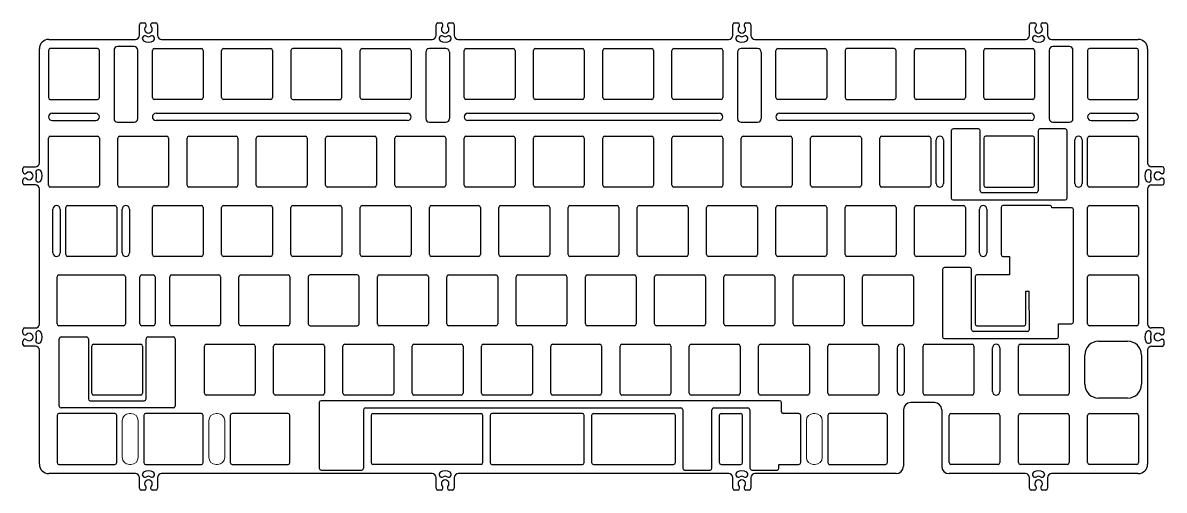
# Model space of a CAD drawing. Header units: millimetres. Extents: x 11762 to 12430, y -85 to 233.
# Drawn here: x 12116.5 to 12430.4, y -80.2 to 48.2 of the extents above; entities that cross this region are included whole.
import ezdxf

# ---------------------------------------------------------------- set-up
doc = ezdxf.new("R2010")
doc.units = ezdxf.units.MM
doc.layers.add('标注', color=3, linetype='Continuous', lineweight=9)

msp = doc.modelspace()

# ---------------------------------------------------------------- linework, layer by layer
at = {"color": 7, "linetype": 'Continuous'}
for p, q in [((12148.6, 44.71), (12148.6, 47.66)), ((12149.1, 48.16), (12150, 48.16)), ((12150.5, 47.51), (12150.5, 47.66)), ((12151.7, 47.66), (12151.7, 47.51)), ((12152.2, 48.16), (12153.1, 48.16)), ((12153.6, 47.66), (12153.6, 44.71)), ((12230.18, 44.71), (12230.18, 47.66)), ((12230.68, 48.16), (12231.58, 48.16)), ((12232.08, 47.51), (12232.08, 47.66)), ((12233.28, 47.66), (12233.28, 47.51)), ((12233.78, 48.16), (12234.68, 48.16)), ((12235.18, 47.66), (12235.18, 44.71)), ((12311.76, 44.71), (12311.76, 47.66)), ((12312.26, 48.16), (12313.16, 48.16)), ((12313.66, 47.51), (12313.66, 47.66)), ((12314.86, 47.66), (12314.86, 47.51)), ((12315.36, 48.16), (12316.26, 48.16)), ((12316.76, 47.66), (12316.76, 44.71)), ((12393.35, 44.71), (12393.35, 47.66)), ((12393.85, 48.16), (12394.75, 48.16)), ((12395.25, 47.51), (12395.25, 47.66)), ((12396.45, 47.66), (12396.45, 47.51)), ((12396.95, 48.16), (12397.85, 48.16)), ((12398.35, 47.66), (12398.35, 44.71)), ((12121.1, 9.7), (12121.1, 41.01)), ((12123.7, 43.61), (12147.5, 43.61)), ((12137.1, 41.11), (12124.1, 41.11)), ((12152.67, 41.11), (12165.67, 41.11)), ((12154.7, 43.61), (12229.08, 43.61)), ((12171.72, 41.11), (12184.72, 41.11)), ((12203.77, 41.11), (12190.77, 41.11)), ((12209.82, 41.11), (12222.82, 41.11)), ((12236.28, 43.61), (12310.66, 43.61)), ((12238.4, 41.11), (12251.4, 41.11)), ((12257.45, 41.11), (12270.45, 41.11)), ((12276.5, 41.11), (12289.5, 41.11)), ((12295.55, 41.11), (12308.55, 41.11)), ((12317.86, 43.61), (12392.25, 43.61)), ((12324.12, 41.11), (12337.12, 41.11)), ((12356.17, 41.11), (12343.17, 41.11)), ((12362.22, 41.11), (12375.22, 41.11)), ((12381.27, 41.11), (12394.27, 41.11)), ((12399.45, 43.61), (12423.25, 43.61)), ((12422.85, 41.11), (12409.85, 41.11)), ((12425.85, 41.01), (12425.85, 9.7)), ((12123.6, 40.61), (12123.6, 27.61)), ((12137.6, 27.61), (12137.6, 40.61)), ((12152.17, 27.61), (12152.17, 40.61)), ((12166.17, 40.61), (12166.17, 27.61)), ((12171.22, 27.61), (12171.22, 40.61)), ((12185.22, 40.61), (12185.22, 27.61)), ((12190.27, 40.61), (12190.27, 27.61)), ((12204.27, 27.61), (12204.27, 40.61)), ((12209.32, 27.61), (12209.32, 40.61)), ((12223.32, 40.61), (12223.32, 27.61)), ((12237.9, 27.61), (12237.9, 40.61)), ((12251.9, 40.61), (12251.9, 27.61)), ((12256.95, 27.61), (12256.95, 40.61)), ((12270.95, 40.61), (12270.95, 27.61)), ((12276, 27.61), (12276, 40.61)), ((12290, 40.61), (12290, 27.61)), ((12295.05, 27.61), (12295.05, 40.61)), ((12309.05, 40.61), (12309.05, 27.61)), ((12323.62, 27.61), (12323.62, 40.61)), ((12337.62, 40.61), (12337.62, 27.61)), ((12342.67, 40.61), (12342.67, 27.61)), ((12356.67, 27.61), (12356.67, 40.61)), ((12361.72, 27.61), (12361.72, 40.61)), ((12375.72, 40.61), (12375.72, 27.61)), ((12380.77, 27.61), (12380.77, 40.61)), ((12394.77, 40.61), (12394.77, 27.61)), ((12409.35, 40.61), (12409.35, 27.61)), ((12423.35, 27.61), (12423.35, 40.61)), ((12124.1, 27.11), (12137.1, 27.11)), ((12165.67, 27.11), (12152.67, 27.11)), ((12184.72, 27.11), (12171.72, 27.11)), ((12190.77, 27.11), (12203.77, 27.11)), ((12222.82, 27.11), (12209.82, 27.11)), ((12251.4, 27.11), (12238.4, 27.11)), ((12270.45, 27.11), (12257.45, 27.11)), ((12289.5, 27.11), (12276.5, 27.11)), ((12308.55, 27.11), (12295.55, 27.11)), ((12337.12, 27.11), (12324.12, 27.11)), ((12343.17, 27.11), (12356.17, 27.11)), ((12375.22, 27.11), (12362.22, 27.11)), ((12394.27, 27.11), (12381.27, 27.11)), ((12409.85, 27.11), (12422.85, 27.11)), ((12123.6, 3.52), (12123.6, 16.52)), ((12124.1, 17.02), (12137.1, 17.02)), ((12137.6, 16.52), (12137.6, 3.52)), ((12142.65, 3.52), (12142.65, 16.52)), ((12143.15, 17.02), (12156.15, 17.02)), ((12156.65, 16.52), (12156.65, 3.52)), ((12161.7, 3.52), (12161.7, 16.52)), ((12162.2, 17.02), (12175.2, 17.02)), ((12175.7, 16.52), (12175.7, 3.52)), ((12180.75, 3.52), (12180.75, 16.52)), ((12181.25, 17.02), (12194.25, 17.02)), ((12194.75, 16.52), (12194.75, 3.52)), ((12199.8, 3.52), (12199.8, 16.52)), ((12200.3, 17.02), (12213.3, 17.02)), ((12213.8, 16.52), (12213.8, 3.52)), ((12218.85, 3.52), (12218.85, 16.52)), ((12219.35, 17.02), (12232.35, 17.02)), ((12232.85, 16.52), (12232.85, 3.52)), ((12237.9, 3.52), (12237.9, 16.52)), ((12238.4, 17.02), (12251.4, 17.02)), ((12251.9, 16.52), (12251.9, 3.52)), ((12256.95, 3.52), (12256.95, 16.52)), ((12257.45, 17.02), (12270.45, 17.02)), ((12270.95, 16.52), (12270.95, 3.52)), ((12276, 3.52), (12276, 16.52)), ((12276.5, 17.02), (12289.5, 17.02)), ((12290, 16.52), (12290, 3.52)), ((12295.05, 3.52), (12295.05, 16.52)), ((12295.55, 17.02), (12308.55, 17.02)), ((12309.05, 16.52), (12309.05, 3.52)), ((12314.1, 3.52), (12314.1, 16.52)), ((12314.6, 17.02), (12327.6, 17.02)), ((12328.1, 16.52), (12328.1, 3.52)), ((12333.15, 3.52), (12333.15, 16.52)), ((12333.65, 17.02), (12346.65, 17.02)), ((12347.15, 16.52), (12347.15, 3.52)), ((12352.2, 3.52), (12352.2, 16.52)), ((12352.7, 17.02), (12365.7, 17.02)), ((12366.2, 16.52), (12366.2, 3.52)), ((12409.35, 3.52), (12409.35, 16.52)), ((12409.85, 17.02), (12422.85, 17.02)), ((12423.35, 16.52), (12423.35, 3.52)), ((12116.55, 7.22), (12116.55, 8.12)), ((12117.05, 8.62), (12120, 8.62)), ((12117.05, 6.72), (12117.21, 6.72)), ((12429.9, 8.62), (12426.95, 8.62)), ((12429.9, 6.72), (12429.74, 6.72)), ((12430.4, 7.22), (12430.4, 8.12)), ((12116.55, 4.12), (12116.55, 5.02)), ((12117.21, 5.52), (12117.05, 5.52)), ((12120, 3.62), (12117.05, 3.62)), ((12426.95, 3.62), (12429.9, 3.62)), ((12429.74, 5.52), (12429.9, 5.52)), ((12430.4, 4.12), (12430.4, 5.02)), ((12121.1, -34.6), (12121.1, 2.53)), ((12137.1, 3.02), (12124.1, 3.02)), ((12156.15, 3.02), (12143.15, 3.02)), ((12175.2, 3.02), (12162.2, 3.02)), ((12194.25, 3.02), (12181.25, 3.02)), ((12213.3, 3.02), (12200.3, 3.02)), ((12232.35, 3.02), (12219.35, 3.02)), ((12251.4, 3.02), (12238.4, 3.02)), ((12270.45, 3.02), (12257.45, 3.02)), ((12289.5, 3.02), (12276.5, 3.02)), ((12308.55, 3.02), (12295.55, 3.02)), ((12327.6, 3.02), (12314.6, 3.02)), ((12346.65, 3.02), (12333.65, 3.02)), ((12365.7, 3.02), (12352.7, 3.02)), ((12422.85, 3.02), (12409.85, 3.02)), ((12425.85, 2.53), (12425.85, -34.6)), ((12128.36, -15.53), (12128.36, -2.53)), ((12128.86, -2.03), (12141.86, -2.03)), ((12142.36, -2.53), (12142.36, -15.53)), ((12152.17, -15.53), (12152.17, -2.53)), ((12152.67, -2.03), (12165.67, -2.03)), ((12166.17, -2.53), (12166.17, -15.53)), ((12171.22, -15.53), (12171.22, -2.53)), ((12171.72, -2.03), (12184.72, -2.03)), ((12185.22, -2.53), (12185.22, -15.53)), ((12190.27, -15.53), (12190.27, -2.53)), ((12190.77, -2.03), (12203.77, -2.03)), ((12204.27, -2.53), (12204.27, -15.53)), ((12209.32, -15.53), (12209.32, -2.53)), ((12209.82, -2.03), (12222.82, -2.03)), ((12223.32, -2.53), (12223.32, -15.53)), ((12228.37, -15.53), (12228.37, -2.53)), ((12228.87, -2.03), (12241.87, -2.03)), ((12242.37, -2.53), (12242.37, -15.53)), ((12247.42, -15.53), (12247.42, -2.53)), ((12247.92, -2.03), (12260.92, -2.03)), ((12261.42, -2.53), (12261.42, -15.53)), ((12266.47, -15.53), (12266.47, -2.53)), ((12266.97, -2.03), (12279.97, -2.03)), ((12280.47, -2.53), (12280.47, -15.53)), ((12285.52, -15.53), (12285.52, -2.53)), ((12286.02, -2.03), (12299.02, -2.03)), ((12299.52, -2.53), (12299.52, -15.53)), ((12304.57, -15.53), (12304.57, -2.53)), ((12305.07, -2.03), (12318.07, -2.03)), ((12318.57, -2.53), (12318.57, -15.53)), ((12323.62, -15.53), (12323.62, -2.53)), ((12324.12, -2.03), (12337.12, -2.03)), ((12337.62, -2.53), (12337.62, -15.53)), ((12342.67, -15.53), (12342.67, -2.53)), ((12343.17, -2.03), (12356.17, -2.03)), ((12356.67, -2.53), (12356.67, -15.53)), ((12361.72, -15.53), (12361.72, -2.53)), ((12362.22, -2.03), (12375.22, -2.03)), ((12375.72, -2.53), (12375.72, -15.53)), ((12409.35, -15.53), (12409.35, -2.53)), ((12409.85, -2.03), (12422.85, -2.03)), ((12423.35, -2.53), (12423.35, -15.53)), ((12141.86, -16.03), (12128.86, -16.03)), ((12165.67, -16.03), (12152.67, -16.03)), ((12184.72, -16.03), (12171.72, -16.03)), ((12203.77, -16.03), (12190.77, -16.03)), ((12222.82, -16.03), (12209.82, -16.03)), ((12241.87, -16.03), (12228.87, -16.03)), ((12260.92, -16.03), (12247.92, -16.03)), ((12279.97, -16.03), (12266.97, -16.03)), ((12299.02, -16.03), (12286.02, -16.03)), ((12318.07, -16.03), (12305.07, -16.03)), ((12337.12, -16.03), (12324.12, -16.03)), ((12356.17, -16.03), (12343.17, -16.03)), ((12375.22, -16.03), (12362.22, -16.03)), ((12422.85, -16.03), (12409.85, -16.03)), ((12125.98, -34.58), (12125.98, -21.58)), ((12126.48, -21.08), (12144.24, -21.08)), ((12144.74, -21.58), (12144.74, -34.58)), ((12148.74, -34.58), (12148.74, -21.58)), ((12149.24, -21.08), (12152.43, -21.08)), ((12152.93, -21.58), (12152.93, -34.58)), ((12156.93, -34.58), (12156.93, -21.58)), ((12157.43, -21.08), (12170.43, -21.08)), ((12170.93, -21.58), (12170.93, -34.58)), ((12175.98, -34.58), (12175.98, -21.58)), ((12176.48, -21.08), (12189.48, -21.08)), ((12189.98, -21.58), (12189.98, -34.58)), ((12195.03, -21.58), (12195.03, -34.58)), ((12208.53, -21.08), (12195.53, -21.08)), ((12209.03, -34.58), (12209.03, -21.58)), ((12214.08, -34.58), (12214.08, -21.58)), ((12214.58, -21.08), (12227.58, -21.08)), ((12228.08, -21.58), (12228.08, -34.58)), ((12233.13, -34.58), (12233.13, -21.58)), ((12233.63, -21.08), (12246.63, -21.08)), ((12247.13, -21.58), (12247.13, -34.58)), ((12252.18, -34.58), (12252.18, -21.58)), ((12252.68, -21.08), (12265.68, -21.08)), ((12266.18, -21.58), (12266.18, -34.58)), ((12271.23, -34.58), (12271.23, -21.58)), ((12271.73, -21.08), (12284.73, -21.08)), ((12285.23, -21.58), (12285.23, -34.58)), ((12290.28, -34.58), (12290.28, -21.58)), ((12290.78, -21.08), (12303.78, -21.08)), ((12304.28, -21.58), (12304.28, -34.58)), ((12309.33, -34.58), (12309.33, -21.58)), ((12309.83, -21.08), (12322.83, -21.08)), ((12323.33, -21.58), (12323.33, -34.58)), ((12328.38, -34.58), (12328.38, -21.58)), ((12328.88, -21.08), (12341.88, -21.08)), ((12342.38, -21.58), (12342.38, -34.58)), ((12347.43, -34.58), (12347.43, -21.58)), ((12347.93, -21.08), (12360.93, -21.08)), ((12361.43, -21.58), (12361.43, -34.58)), ((12409.35, -34.58), (12409.35, -21.58)), ((12409.85, -21.08), (12422.85, -21.08)), ((12423.35, -21.58), (12423.35, -34.58)), ((12116.55, -37.08), (12116.55, -36.18)), ((12117.05, -35.68), (12120, -35.68)), ((12117.05, -37.58), (12117.21, -37.58)), ((12144.24, -35.08), (12126.48, -35.08)), ((12152.43, -35.08), (12149.24, -35.08)), ((12170.43, -35.08), (12157.43, -35.08)), ((12189.48, -35.08), (12176.48, -35.08)), ((12195.53, -35.08), (12208.53, -35.08)), ((12227.58, -35.08), (12214.58, -35.08)), ((12246.63, -35.08), (12233.63, -35.08)), ((12265.68, -35.08), (12252.68, -35.08)), ((12284.73, -35.08), (12271.73, -35.08)), ((12303.78, -35.08), (12290.78, -35.08)), ((12322.83, -35.08), (12309.83, -35.08)), ((12341.88, -35.08), (12328.88, -35.08)), ((12360.93, -35.08), (12347.93, -35.08)), ((12422.85, -35.08), (12409.85, -35.08)), ((12429.9, -35.68), (12426.95, -35.68)), ((12429.9, -37.58), (12429.74, -37.58)), ((12430.4, -37.08), (12430.4, -36.18)), ((12116.55, -40.18), (12116.55, -39.28)), ((12117.21, -38.78), (12117.05, -38.78)), ((12120, -40.68), (12117.05, -40.68)), ((12166.46, -53.63), (12166.46, -40.63)), ((12166.96, -40.13), (12179.96, -40.13)), ((12180.46, -40.63), (12180.46, -53.63)), ((12185.51, -53.63), (12185.51, -40.63)), ((12186.01, -40.13), (12199.01, -40.13)), ((12199.51, -40.63), (12199.51, -53.63)), ((12204.56, -53.63), (12204.56, -40.63)), ((12205.06, -40.13), (12218.06, -40.13)), ((12218.56, -40.63), (12218.56, -53.63)), ((12223.61, -53.63), (12223.61, -40.63)), ((12224.11, -40.13), (12237.11, -40.13)), ((12237.61, -40.63), (12237.61, -53.63)), ((12242.66, -53.63), (12242.66, -40.63)), ((12243.16, -40.13), (12256.16, -40.13)), ((12256.66, -40.63), (12256.66, -53.63)), ((12261.71, -53.63), (12261.71, -40.63)), ((12262.21, -40.13), (12275.21, -40.13)), ((12275.71, -40.63), (12275.71, -53.63)), ((12280.76, -53.63), (12280.76, -40.63)), ((12281.26, -40.13), (12294.26, -40.13)), ((12294.76, -40.63), (12294.76, -53.63)), ((12299.81, -53.63), (12299.81, -40.63)), ((12300.31, -40.13), (12313.31, -40.13)), ((12313.81, -40.63), (12313.81, -53.63)), ((12318.86, -53.63), (12318.86, -40.63)), ((12319.36, -40.13), (12332.36, -40.13)), ((12332.86, -40.63), (12332.86, -53.63)), ((12337.91, -53.63), (12337.91, -40.63)), ((12338.41, -40.13), (12351.41, -40.13)), ((12351.91, -40.63), (12351.91, -53.63)), ((12364.1, -53.63), (12364.1, -40.63)), ((12364.6, -40.13), (12377.6, -40.13)), ((12378.1, -40.63), (12378.1, -53.63)), ((12390.3, -53.63), (12390.3, -40.63)), ((12390.8, -40.13), (12403.8, -40.13)), ((12404.3, -40.63), (12404.3, -53.63)), ((12412.35, -39.33), (12420.35, -39.33)), ((12426.95, -40.68), (12429.9, -40.68)), ((12429.74, -38.78), (12429.9, -38.78)), ((12430.4, -40.18), (12430.4, -39.28)), ((12121.1, -73.08), (12121.1, -41.77)), ((12408.55, -51.13), (12408.55, -43.13)), ((12424.15, -43.13), (12424.15, -51.13)), ((12425.85, -41.77), (12425.85, -73.08)), ((12179.96, -54.13), (12166.96, -54.13)), ((12199.01, -54.13), (12186.01, -54.13)), ((12218.06, -54.13), (12205.06, -54.13)), ((12237.11, -54.13), (12224.11, -54.13)), ((12256.16, -54.13), (12243.16, -54.13)), ((12275.21, -54.13), (12262.21, -54.13)), ((12294.26, -54.13), (12281.26, -54.13)), ((12313.31, -54.13), (12300.31, -54.13)), ((12332.36, -54.13), (12319.36, -54.13)), ((12351.41, -54.13), (12338.41, -54.13)), ((12377.6, -54.13), (12364.6, -54.13)), ((12403.8, -54.13), (12390.8, -54.13)), ((12420.35, -54.93), (12412.35, -54.93)), ((12141.86, -59.18), (12126.48, -59.18)), ((12165.67, -59.18), (12150.29, -59.18)), ((12189.48, -59.18), (12174.1, -59.18)), ((12353.79, -59.18), (12338.41, -59.18)), ((12371.75, -59.18), (12384.75, -59.18)), ((12390.8, -59.18), (12403.8, -59.18)), ((12409.85, -59.18), (12422.85, -59.18)), ((12125.98, -59.68), (12125.98, -72.68)), ((12142.36, -72.68), (12142.36, -59.68)), ((12149.79, -59.68), (12149.79, -72.68)), ((12166.17, -72.68), (12166.17, -59.68)), ((12173.6, -59.68), (12173.6, -72.68)), ((12189.98, -72.68), (12189.98, -59.68)), ((12337.91, -59.68), (12337.91, -72.68)), ((12354.29, -72.68), (12354.29, -59.68)), ((12371.25, -72.68), (12371.25, -59.68)), ((12385.25, -59.68), (12385.25, -72.68)), ((12390.3, -72.68), (12390.3, -59.68)), ((12404.3, -59.68), (12404.3, -72.68)), ((12409.35, -72.68), (12409.35, -59.68)), ((12423.35, -59.68), (12423.35, -72.68)), ((12126.48, -73.18), (12141.86, -73.18)), ((12150.29, -73.18), (12165.67, -73.18)), ((12174.1, -73.18), (12189.48, -73.18)), ((12338.41, -73.18), (12353.79, -73.18)), ((12384.75, -73.18), (12371.75, -73.18)), ((12403.8, -73.18), (12390.8, -73.18)), ((12422.85, -73.18), (12409.85, -73.18)), ((12147.5, -75.68), (12123.7, -75.68)), ((12148.6, -79.73), (12148.6, -76.78)), ((12153.6, -76.78), (12153.6, -79.73)), ((12229.08, -75.68), (12154.7, -75.68)), ((12230.18, -79.73), (12230.18, -76.78)), ((12235.18, -76.78), (12235.18, -79.73)), ((12310.66, -75.68), (12236.28, -75.68)), ((12311.76, -79.73), (12311.76, -76.78)), ((12316.76, -76.78), (12316.76, -79.73)), ((12356.69, -75.68), (12317.86, -75.68)), ((12392.25, -75.68), (12371.23, -75.68)), ((12393.35, -79.73), (12393.35, -76.78)), ((12398.35, -76.78), (12398.35, -79.73)), ((12423.25, -75.68), (12399.45, -75.68)), ((12150, -80.23), (12149.1, -80.23)), ((12150.5, -79.73), (12150.5, -79.58)), ((12151.7, -79.58), (12151.7, -79.73)), ((12153.1, -80.23), (12152.2, -80.23)), ((12231.58, -80.23), (12230.68, -80.23)), ((12232.08, -79.73), (12232.08, -79.58)), ((12233.28, -79.58), (12233.28, -79.73)), ((12234.68, -80.23), (12233.78, -80.23)), ((12313.16, -80.23), (12312.26, -80.23)), ((12313.66, -79.73), (12313.66, -79.58)), ((12314.86, -79.58), (12314.86, -79.73)), ((12316.26, -80.23), (12315.36, -80.23)), ((12394.75, -80.23), (12393.85, -80.23)), ((12395.25, -79.73), (12395.25, -79.58)), ((12396.45, -79.58), (12396.45, -79.73)), ((12397.85, -80.23), (12396.95, -80.23))]:
    msp.add_line(p, q, dxfattribs=at)
at = {"color": 240, "true_color": 0xed1f24}
for p, q in [((12147.14, 41.65), (12142.62, 41.65)), ((12232.87, 41.11), (12228.35, 41.11)), ((12318.6, 41.11), (12314.08, 41.11)), ((12404.32, 41.65), (12399.8, 41.65)), ((12141.62, 40.65), (12141.62, 21.85)), ((12148.14, 21.85), (12148.14, 40.65)), ((12227.35, 40.11), (12227.35, 21.85)), ((12233.87, 40.11), (12233.87, 21.85)), ((12313.08, 40.11), (12313.08, 21.85)), ((12319.6, 40.11), (12319.6, 21.85)), ((12398.8, 40.65), (12398.8, 21.85)), ((12405.32, 21.85), (12405.32, 40.65)), ((12124.6, 23.32), (12136.6, 23.32)), ((12153.17, 23.32), (12222.32, 23.32)), ((12238.9, 23.32), (12308.05, 23.32)), ((12324.61, 23.32), (12393.76, 23.32)), ((12410.35, 23.32), (12422.35, 23.32)), ((12124.6, 21.32), (12136.6, 21.32)), ((12142.62, 20.85), (12147.14, 20.85)), ((12222.32, 21.32), (12153.17, 21.32)), ((12228.35, 20.85), (12232.87, 20.85)), ((12308.05, 21.32), (12238.9, 21.32)), ((12314.08, 20.85), (12318.6, 20.85)), ((12393.76, 21.32), (12324.61, 21.32)), ((12399.8, 20.85), (12404.32, 20.85)), ((12410.35, 21.32), (12422.35, 21.32))]:
    msp.add_line(p, q, dxfattribs=at)
at = {"color": 242, "linetype": 'Continuous', "lineweight": 25, "true_color": 0xcd2027}
for p, q in [((12379.33, 19.02), (12372.33, 19.02)), ((12403.21, 19.02), (12396.21, 19.02)), ((12371.83, 18.52), (12371.83, -0.01)), ((12379.83, 1.99), (12379.83, 18.52)), ((12380.77, 16.52), (12380.77, 3.52)), ((12394.27, 17.02), (12381.27, 17.02)), ((12394.77, 3.52), (12394.77, 16.52)), ((12395.71, 18.52), (12395.71, 1.99)), ((12403.71, -0.01), (12403.71, 18.52)), ((12395.21, 1.49), (12380.33, 1.49)), ((12381.27, 3.02), (12394.27, 3.02)), ((12372.33, -0.51), (12403.21, -0.51)), ((12385.53, -2.53), (12385.53, -15.53)), ((12399.03, -2.03), (12386.03, -2.03)), ((12399.53, -2.62), (12399.53, -2.53)), ((12404.92, -2.62), (12399.53, -2.62)), ((12405.42, -34), (12405.42, -3.12)), ((12386.03, -16.03), (12387.9, -16.03)), ((12387.9, -16.03), (12387.9, -21.08)), ((12369.45, -19.58), (12369.45, -38.11)), ((12376.95, -19.08), (12369.95, -19.08)), ((12377.45, -36.11), (12377.45, -19.58)), ((12378.39, -21.58), (12378.39, -34.58)), ((12387.9, -21.08), (12378.89, -21.08)), ((12392.39, -34.58), (12392.39, -25.56)), ((12392.39, -25.56), (12393.29, -25.56)), ((12401.33, -38.11), (12401.33, -34.5)), ((12401.33, -34.5), (12404.92, -34.5)), ((12392.83, -36.61), (12377.95, -36.61)), ((12378.89, -35.08), (12391.89, -35.08)), ((12126.57, -57.16), (12126.57, -38.63)), ((12127.07, -38.13), (12134.07, -38.13)), ((12134.57, -38.63), (12134.57, -55.16)), ((12135.5, -53.63), (12135.5, -40.63)), ((12136, -40.13), (12149, -40.13)), ((12149.5, -40.63), (12149.5, -53.63)), ((12150.44, -55.16), (12150.44, -38.63)), ((12150.94, -38.13), (12157.94, -38.13)), ((12158.44, -38.63), (12158.44, -57.16)), ((12369.95, -38.61), (12400.83, -38.61)), ((12135.07, -55.66), (12149.94, -55.66)), ((12149, -54.13), (12136, -54.13)), ((12324.65, -55.66), (12198.54, -55.66)), ((12325.15, -58.68), (12325.15, -56.16)), ((12157.94, -57.66), (12127.07, -57.66)), ((12210.77, -57.66), (12297.51, -57.66)), ((12270.45, -59.18), (12245.54, -59.18)), ((12306.04, -74.21), (12306.04, -58.16)), ((12306.54, -57.66), (12315.93, -57.66)), ((12329.98, -59.18), (12325.65, -59.18)), ((12212.32, -59.68), (12212.32, -72.68)), ((12243.04, -72.68), (12243.04, -59.68)), ((12245.04, -59.68), (12245.04, -72.68)), ((12270.95, -72.68), (12270.95, -59.68)), ((12272.95, -59.68), (12272.95, -72.68)), ((12296.01, -72.68), (12296.01, -59.68)), ((12308.04, -59.68), (12308.04, -72.68)), ((12314.49, -72.68), (12314.49, -59.68)), ((12330.48, -72.68), (12330.48, -59.68)), ((12245.54, -73.18), (12270.45, -73.18)), ((12298.51, -74.71), (12305.54, -74.71)), ((12316.99, -74.71), (12323.96, -74.71)), ((12324.46, -73.18), (12329.98, -73.18)), ((12324.46, -74.21), (12324.46, -73.18))]:
    msp.add_line(p, q, dxfattribs=at)
at = {"color": 2, "linetype": 'Continuous'}
for p, q in [((12367.72, 4.02), (12367.72, 16.02)), ((12369.72, 16.02), (12369.72, 4.02)), ((12405.82, 4.02), (12405.82, 16.02)), ((12407.82, 16.02), (12407.82, 4.02)), ((12124.83, -15.03), (12124.83, -3.03)), ((12126.83, -3.03), (12126.83, -15.03)), ((12143.88, -15.03), (12143.88, -3.03)), ((12145.88, -3.03), (12145.88, -15.03)), ((12379.63, -15.03), (12379.63, -3.03)), ((12381.63, -3.03), (12381.63, -15.03)), ((12357.01, -41.13), (12357.01, -53.13)), ((12359.01, -53.13), (12359.01, -41.13)), ((12383.2, -53.13), (12383.2, -41.13)), ((12385.2, -41.13), (12385.2, -53.13))]:
    msp.add_line(p, q, dxfattribs=at)
at = {"color": 242, "true_color": 0xcd2027}
for p, q in [((12393.33, -36.11), (12393.29, -25.56)), ((12198.04, -56.16), (12198.04, -74.21)), ((12210.27, -58.16), (12210.27, -74.21)), ((12212.82, -59.18), (12242.54, -59.18)), ((12273.45, -59.18), (12295.51, -59.18)), ((12298.01, -58.16), (12298.01, -74.21)), ((12308.54, -59.18), (12313.99, -59.18)), ((12316.43, -58.16), (12316.49, -74.21)), ((12198.54, -74.71), (12209.77, -74.71)), ((12242.54, -73.18), (12212.82, -73.18)), ((12273.45, -73.18), (12295.51, -73.18)), ((12308.54, -73.18), (12313.99, -73.18))]:
    msp.add_line(p, q, dxfattribs=at)
at = {"color": 0}
msp.add_line((12367.22, -56.16), (12360.7, -56.16), dxfattribs=at)
for p, q in [((12358.7, -58.16), (12358.69, -73.68)), ((12369.22, -58.16), (12369.23, -73.68))]:
    msp.add_line(p, q)
at = {"color": 7, "linetype": 'Continuous'}
for centre, radius, start, end in [((12149.1, 47.66), 0.5, 90, 180), ((12150, 47.66), 0.5, 360, 90), ((12151.1, 46.41), 1.05, 135.2111, 44.7937), ((12150, 47.51), 0.5, 315.2111, 0), ((12152.2, 47.66), 0.5, 90, 180), ((12152.2, 47.51), 0.5, 180, 224.7937), ((12153.1, 47.66), 0.5, 0, 90), ((12230.68, 47.66), 0.5, 90, 180), ((12231.58, 47.66), 0.5, 360, 90), ((12232.68, 46.41), 1.05, 135.2111, 44.7937), ((12231.58, 47.51), 0.5, 315.2111, 0), ((12233.78, 47.66), 0.5, 90, 180), ((12233.78, 47.51), 0.5, 180, 224.7937), ((12234.68, 47.66), 0.5, 0, 90), ((12312.26, 47.66), 0.5, 90, 180), ((12313.16, 47.66), 0.5, 360, 90), ((12314.26, 46.41), 1.05, 135.2111, 44.7937), ((12313.16, 47.51), 0.5, 315.2111, 0), ((12315.36, 47.66), 0.5, 90, 180), ((12315.36, 47.51), 0.5, 180, 224.7937), ((12316.26, 47.66), 0.5, 0, 90), ((12393.85, 47.66), 0.5, 90, 180), ((12394.75, 47.66), 0.5, 360, 90), ((12395.85, 46.41), 1.05, 135.2111, 44.7937), ((12394.75, 47.51), 0.5, 315.2111, 0), ((12396.95, 47.66), 0.5, 90, 180), ((12396.95, 47.51), 0.5, 180, 224.7937), ((12397.85, 47.66), 0.5, 0, 90), ((12147.5, 44.71), 1.1, 270, 0), ((12154.7, 44.71), 1.1, 180, 270), ((12229.08, 44.71), 1.1, 270, 0), ((12236.28, 44.71), 1.1, 180, 270), ((12310.66, 44.71), 1.1, 270, 0), ((12317.86, 44.71), 1.1, 180, 270), ((12392.25, 44.71), 1.1, 270, 0), ((12399.45, 44.71), 1.1, 180, 270), ((12123.7, 41.01), 2.6, 90, 180), ((12124.1, 40.61), 0.5, 90, 180), ((12137.1, 40.61), 0.5, 0, 90), ((12152.67, 40.61), 0.5, 90, 180), ((12165.67, 40.61), 0.5, 0, 90), ((12171.72, 40.61), 0.5, 90, 180), ((12184.72, 40.61), 0.5, 0, 90), ((12190.77, 40.61), 0.5, 90, 180), ((12203.77, 40.61), 0.5, 0, 90), ((12209.82, 40.61), 0.5, 90, 180), ((12222.82, 40.61), 0.5, 0, 90), ((12238.4, 40.61), 0.5, 90, 180), ((12251.4, 40.61), 0.5, 0, 90), ((12257.45, 40.61), 0.5, 90, 180), ((12270.45, 40.61), 0.5, 0, 90), ((12276.5, 40.61), 0.5, 90, 180), ((12289.5, 40.61), 0.5, 0, 90), ((12295.55, 40.61), 0.5, 90, 180), ((12308.55, 40.61), 0.5, 0, 90), ((12324.12, 40.61), 0.5, 90, 180), ((12337.12, 40.61), 0.5, 0, 90), ((12343.17, 40.61), 0.5, 90, 180), ((12356.17, 40.61), 0.5, 0, 90), ((12362.22, 40.61), 0.5, 90, 180), ((12375.22, 40.61), 0.5, 0, 90), ((12381.27, 40.61), 0.5, 90, 180), ((12394.27, 40.61), 0.5, 0, 90), ((12409.85, 40.61), 0.5, 90, 180), ((12422.85, 40.61), 0.5, 0, 90), ((12423.25, 41.01), 2.6, 0, 90), ((12124.1, 27.61), 0.5, 180, 270), ((12137.1, 27.61), 0.5, 270, 0), ((12152.67, 27.61), 0.5, 180, 270), ((12165.67, 27.61), 0.5, 270, 0), ((12171.72, 27.61), 0.5, 180, 270), ((12184.72, 27.61), 0.5, 270, 0), ((12190.77, 27.61), 0.5, 180, 270), ((12203.77, 27.61), 0.5, 270, 0), ((12209.82, 27.61), 0.5, 180, 270), ((12222.82, 27.61), 0.5, 270, 0), ((12238.4, 27.61), 0.5, 180, 270), ((12251.4, 27.61), 0.5, 270, 0), ((12257.45, 27.61), 0.5, 180, 270), ((12270.45, 27.61), 0.5, 270, 0), ((12276.5, 27.61), 0.5, 180, 270), ((12289.5, 27.61), 0.5, 270, 0), ((12295.55, 27.61), 0.5, 180, 270), ((12308.55, 27.61), 0.5, 270, 0), ((12324.12, 27.61), 0.5, 180, 270), ((12337.12, 27.61), 0.5, 270, 0), ((12343.17, 27.61), 0.5, 180, 270), ((12356.17, 27.61), 0.5, 270, 0), ((12362.22, 27.61), 0.5, 180, 270), ((12375.22, 27.61), 0.5, 270, 0), ((12381.27, 27.61), 0.5, 180, 270), ((12394.27, 27.61), 0.5, 270, 0), ((12409.85, 27.61), 0.5, 180, 270), ((12422.85, 27.61), 0.5, 270, 0), ((12124.1, 16.52), 0.5, 90, 180), ((12137.1, 16.52), 0.5, 0, 90), ((12143.15, 16.52), 0.5, 90, 180), ((12156.15, 16.52), 0.5, 0, 90), ((12162.2, 16.52), 0.5, 90, 180), ((12175.2, 16.52), 0.5, 0, 90), ((12181.25, 16.52), 0.5, 90, 180), ((12194.25, 16.52), 0.5, 0, 90), ((12200.3, 16.52), 0.5, 90, 180), ((12213.3, 16.52), 0.5, 0, 90), ((12219.35, 16.52), 0.5, 90, 180), ((12232.35, 16.52), 0.5, 0, 90), ((12238.4, 16.52), 0.5, 90, 180), ((12251.4, 16.52), 0.5, 0, 90), ((12257.45, 16.52), 0.5, 90, 180), ((12270.45, 16.52), 0.5, 0, 90), ((12276.5, 16.52), 0.5, 90, 180), ((12289.5, 16.52), 0.5, 0, 90), ((12295.55, 16.52), 0.5, 90, 180), ((12308.55, 16.52), 0.5, 0, 90), ((12314.6, 16.52), 0.5, 90, 180), ((12327.6, 16.52), 0.5, 0, 90), ((12333.65, 16.52), 0.5, 90, 180), ((12346.65, 16.52), 0.5, 0, 90), ((12352.7, 16.52), 0.5, 90, 180), ((12365.7, 16.52), 0.5, 0, 90), ((12409.85, 16.52), 0.5, 90, 180), ((12422.85, 16.52), 0.5, 0, 90), ((12120, 9.72), 1.1, 270, 359.2084), ((12426.95, 9.72), 1.1, 180.7916, 270), ((12117.05, 8.12), 0.5, 90, 180), ((12117.05, 7.22), 0.5, 180, 270), ((12117.21, 7.22), 0.5, 270, 314.7937), ((12118.3, 6.12), 1.05, 225.2111, 134.7937), ((12428.65, 6.12), 1.05, 45.2063, 314.7889), ((12429.74, 7.22), 0.5, 225.2063, 270), ((12429.9, 8.12), 0.5, 0, 90), ((12429.9, 7.22), 0.5, 270, 0), ((12117.05, 5.02), 0.5, 90, 180), ((12117.05, 4.12), 0.5, 180, 270), ((12117.21, 5.02), 0.5, 45.2111, 90), ((12120, 2.52), 1.1, 0.7916, 90), ((12124.1, 3.52), 0.5, 180, 270), ((12137.1, 3.52), 0.5, 270, 0), ((12143.15, 3.52), 0.5, 180, 270), ((12156.15, 3.52), 0.5, 270, 0), ((12162.2, 3.52), 0.5, 180, 270), ((12175.2, 3.52), 0.5, 270, 0), ((12181.25, 3.52), 0.5, 180, 270), ((12194.25, 3.52), 0.5, 270, 360), ((12200.3, 3.52), 0.5, 180, 270), ((12213.3, 3.52), 0.5, 270, 0), ((12219.35, 3.52), 0.5, 180, 270), ((12232.35, 3.52), 0.5, 270, 0), ((12238.4, 3.52), 0.5, 180, 270), ((12251.4, 3.52), 0.5, 270, 0), ((12257.45, 3.52), 0.5, 180, 270), ((12270.45, 3.52), 0.5, 270, 360), ((12276.5, 3.52), 0.5, 180, 270), ((12289.5, 3.52), 0.5, 270, 360), ((12295.55, 3.52), 0.5, 180, 270), ((12308.55, 3.52), 0.5, 270, 0), ((12314.6, 3.52), 0.5, 180, 270), ((12327.6, 3.52), 0.5, 270, 0), ((12333.65, 3.52), 0.5, 180, 270), ((12346.65, 3.52), 0.5, 270, 0), ((12352.7, 3.52), 0.5, 180, 270), ((12365.7, 3.52), 0.5, 270, 360), ((12409.85, 3.52), 0.5, 180, 270), ((12422.85, 3.52), 0.5, 270, 0), ((12426.95, 2.52), 1.1, 90, 179.2084), ((12429.74, 5.02), 0.5, 90, 134.7889), ((12429.9, 5.02), 0.5, 0, 90), ((12429.9, 4.12), 0.5, 270, 0), ((12128.86, -2.53), 0.5, 90, 180), ((12141.86, -2.53), 0.5, 0, 90), ((12152.67, -2.53), 0.5, 90, 180), ((12165.67, -2.53), 0.5, 0, 90), ((12171.72, -2.53), 0.5, 90, 180), ((12184.72, -2.53), 0.5, 0, 90), ((12190.77, -2.53), 0.5, 90, 180), ((12203.77, -2.53), 0.5, 0, 90), ((12209.82, -2.53), 0.5, 90, 180), ((12222.82, -2.53), 0.5, 0, 90), ((12228.87, -2.53), 0.5, 90, 180), ((12241.87, -2.53), 0.5, 0, 90), ((12247.92, -2.53), 0.5, 90, 180), ((12260.92, -2.53), 0.5, 0, 90), ((12266.97, -2.53), 0.5, 90, 180), ((12279.97, -2.53), 0.5, 0, 90), ((12286.02, -2.53), 0.5, 90, 180), ((12299.02, -2.53), 0.5, 0, 90), ((12305.07, -2.53), 0.5, 90, 180), ((12318.07, -2.53), 0.5, 0, 90), ((12324.12, -2.53), 0.5, 90, 180), ((12337.12, -2.53), 0.5, 0, 90), ((12343.17, -2.53), 0.5, 90, 180), ((12356.17, -2.53), 0.5, 0, 90), ((12362.22, -2.53), 0.5, 90, 180), ((12375.22, -2.53), 0.5, 0, 90), ((12409.85, -2.53), 0.5, 90, 180), ((12422.85, -2.53), 0.5, 0, 90), ((12128.86, -15.53), 0.5, 180, 270), ((12141.86, -15.53), 0.5, 270, 0), ((12152.67, -15.53), 0.5, 180, 270), ((12165.67, -15.53), 0.5, 270, 0), ((12171.72, -15.53), 0.5, 180, 270), ((12184.72, -15.53), 0.5, 270, 0), ((12190.77, -15.53), 0.5, 180, 270), ((12203.77, -15.53), 0.5, 270, 0), ((12209.82, -15.53), 0.5, 180, 270), ((12222.82, -15.53), 0.5, 270, 360), ((12228.87, -15.53), 0.5, 180, 270), ((12241.87, -15.53), 0.5, 270, 360), ((12247.92, -15.53), 0.5, 180, 270), ((12260.92, -15.53), 0.5, 270, 360), ((12266.97, -15.53), 0.5, 180, 270), ((12279.97, -15.53), 0.5, 270, 360), ((12286.02, -15.53), 0.5, 180, 270), ((12299.02, -15.53), 0.5, 270, 0), ((12305.07, -15.53), 0.5, 180, 270), ((12318.07, -15.53), 0.5, 270, 360), ((12324.12, -15.53), 0.5, 180, 270), ((12337.12, -15.53), 0.5, 270, 360), ((12343.17, -15.53), 0.5, 180, 270), ((12356.17, -15.53), 0.5, 270, 360), ((12362.22, -15.53), 0.5, 180, 270), ((12375.22, -15.53), 0.5, 270, 360), ((12409.85, -15.53), 0.5, 180, 270), ((12422.85, -15.53), 0.5, 270, 0), ((12126.48, -21.58), 0.5, 90, 180), ((12144.24, -21.58), 0.5, 0, 90), ((12149.24, -21.58), 0.5, 90, 180), ((12152.43, -21.58), 0.5, 0, 90), ((12157.43, -21.58), 0.5, 90, 180), ((12170.43, -21.58), 0.5, 0, 90), ((12176.48, -21.58), 0.5, 90, 180), ((12189.48, -21.58), 0.5, 0, 90), ((12195.53, -21.58), 0.5, 90, 180), ((12208.53, -21.58), 0.5, 0, 90), ((12214.58, -21.58), 0.5, 90, 180), ((12227.58, -21.58), 0.5, 0, 90), ((12233.63, -21.58), 0.5, 90, 180), ((12246.63, -21.58), 0.5, 0, 90), ((12252.68, -21.58), 0.5, 90, 180), ((12265.68, -21.58), 0.5, 0, 90), ((12271.73, -21.58), 0.5, 90, 180), ((12284.73, -21.58), 0.5, 0, 90), ((12290.78, -21.58), 0.5, 90, 180), ((12303.78, -21.58), 0.5, 0, 90), ((12309.83, -21.58), 0.5, 90, 180), ((12322.83, -21.58), 0.5, 0, 90), ((12328.88, -21.58), 0.5, 90, 180), ((12341.88, -21.58), 0.5, 0, 90), ((12347.93, -21.58), 0.5, 90, 180), ((12360.93, -21.58), 0.5, 0, 90), ((12409.85, -21.58), 0.5, 90, 180), ((12422.85, -21.58), 0.5, 0, 90), ((12117.05, -36.18), 0.5, 90, 180), ((12117.05, -37.08), 0.5, 180, 270), ((12117.21, -37.08), 0.5, 270, 314.7937), ((12118.3, -38.18), 1.05, 225.2111, 134.7937), ((12120, -34.58), 1.1, 270, 359.2084), ((12126.48, -34.58), 0.5, 180, 270), ((12144.24, -34.58), 0.5, 270, 0), ((12149.24, -34.58), 0.5, 180, 270), ((12152.43, -34.58), 0.5, 270, 0), ((12157.43, -34.58), 0.5, 180, 270), ((12170.43, -34.58), 0.5, 270, 0), ((12176.48, -34.58), 0.5, 180, 270), ((12189.48, -34.58), 0.5, 270, 360), ((12195.53, -34.58), 0.5, 180, 270), ((12208.53, -34.58), 0.5, 270, 0), ((12214.58, -34.58), 0.5, 180, 270), ((12227.58, -34.58), 0.5, 270, 0), ((12233.63, -34.58), 0.5, 180, 270), ((12246.63, -34.58), 0.5, 270, 360), ((12252.68, -34.58), 0.5, 180, 270), ((12265.68, -34.58), 0.5, 270, 360), ((12271.73, -34.58), 0.5, 180, 270), ((12284.73, -34.58), 0.5, 270, 360), ((12290.78, -34.58), 0.5, 180, 270), ((12303.78, -34.58), 0.5, 270, 0), ((12309.83, -34.58), 0.5, 180, 270), ((12322.83, -34.58), 0.5, 270, 0), ((12328.88, -34.58), 0.5, 180, 270), ((12341.88, -34.58), 0.5, 270, 360), ((12347.93, -34.58), 0.5, 180, 270), ((12360.93, -34.58), 0.5, 270, 360), ((12409.85, -34.58), 0.5, 180, 270), ((12422.85, -34.58), 0.5, 270, 0), ((12426.95, -34.58), 1.1, 180.7916, 270), ((12428.65, -38.18), 1.05, 45.2063, 314.7889), ((12429.74, -37.08), 0.5, 225.2063, 270), ((12429.9, -36.18), 0.5, 0, 90), ((12429.9, -37.08), 0.5, 270, 0), ((12117.05, -39.28), 0.5, 90, 180), ((12117.05, -40.18), 0.5, 180, 270), ((12117.21, -39.28), 0.5, 45.2111, 90), ((12120, -41.78), 1.1, 0.7916, 90), ((12166.96, -40.63), 0.5, 90, 180), ((12179.96, -40.63), 0.5, 0, 90), ((12186.01, -40.63), 0.5, 90, 180), ((12199.01, -40.63), 0.5, 0, 90), ((12205.06, -40.63), 0.5, 90, 180), ((12218.06, -40.63), 0.5, 0, 90), ((12224.11, -40.63), 0.5, 90, 180), ((12237.11, -40.63), 0.5, 0, 90), ((12243.16, -40.63), 0.5, 90, 180), ((12256.16, -40.63), 0.5, 0, 90), ((12262.21, -40.63), 0.5, 90, 180), ((12275.21, -40.63), 0.5, 0, 90), ((12281.26, -40.63), 0.5, 90, 180), ((12294.26, -40.63), 0.5, 0, 90), ((12300.31, -40.63), 0.5, 90, 180), ((12313.31, -40.63), 0.5, 0, 90), ((12319.36, -40.63), 0.5, 90, 180), ((12332.36, -40.63), 0.5, 0, 90), ((12338.41, -40.63), 0.5, 90, 180), ((12351.41, -40.63), 0.5, 0, 90), ((12364.6, -40.63), 0.5, 90, 180), ((12377.6, -40.63), 0.5, 0, 90), ((12390.8, -40.63), 0.5, 90, 180), ((12403.8, -40.63), 0.5, 0, 90), ((12412.35, -43.13), 3.8, 90, 180), ((12420.35, -43.13), 3.8, 0, 90), ((12426.95, -41.78), 1.1, 90, 179.2084), ((12429.74, -39.28), 0.5, 90, 134.7889), ((12429.9, -39.28), 0.5, 0, 90), ((12429.9, -40.18), 0.5, 270, 0), ((12412.35, -51.13), 3.8, 180, 270), ((12420.35, -51.13), 3.8, 270, 0), ((12166.96, -53.63), 0.5, 180, 270), ((12179.96, -53.63), 0.5, 270, 0), ((12186.01, -53.63), 0.5, 180, 270), ((12199.01, -53.63), 0.5, 270, 360), ((12205.06, -53.63), 0.5, 180, 270), ((12218.06, -53.63), 0.5, 270, 0), ((12224.11, -53.63), 0.5, 180, 270), ((12237.11, -53.63), 0.5, 270, 0), ((12243.16, -53.63), 0.5, 180, 270), ((12256.16, -53.63), 0.5, 270, 0), ((12262.21, -53.63), 0.5, 180, 270), ((12275.21, -53.63), 0.5, 270, 0), ((12281.26, -53.63), 0.5, 180, 270), ((12294.26, -53.63), 0.5, 270, 360), ((12300.31, -53.63), 0.5, 180, 270), ((12313.31, -53.63), 0.5, 270, 0), ((12319.36, -53.63), 0.5, 180, 270), ((12332.36, -53.63), 0.5, 270, 0), ((12338.41, -53.63), 0.5, 180, 270), ((12351.41, -53.63), 0.5, 270, 0), ((12364.6, -53.63), 0.5, 180, 270), ((12377.6, -53.63), 0.5, 270, 360), ((12390.8, -53.63), 0.5, 180, 270), ((12403.8, -53.63), 0.5, 270, 360), ((12126.48, -59.68), 0.5, 90, 180), ((12141.86, -59.68), 0.5, 0, 90), ((12150.29, -59.68), 0.5, 90, 180), ((12165.67, -59.68), 0.5, 0, 90), ((12174.1, -59.68), 0.5, 90, 180), ((12189.48, -59.68), 0.5, 0, 90), ((12338.41, -59.68), 0.5, 90, 180), ((12353.79, -59.68), 0.5, 0, 90), ((12371.75, -59.68), 0.5, 90, 180), ((12384.75, -59.68), 0.5, 0, 90), ((12390.8, -59.68), 0.5, 90, 180), ((12403.8, -59.68), 0.5, 0, 90), ((12409.85, -59.68), 0.5, 90, 180), ((12422.85, -59.68), 0.5, 0, 90), ((12123.7, -73.08), 2.6, 180, 270), ((12126.48, -72.68), 0.5, 180, 270), ((12141.86, -72.68), 0.5, 270, 0), ((12150.29, -72.68), 0.5, 180, 270), ((12165.67, -72.68), 0.5, 270, 0), ((12174.1, -72.68), 0.5, 180, 270), ((12189.48, -72.68), 0.5, 270, 0), ((12338.41, -72.68), 0.5, 180, 270), ((12353.79, -72.68), 0.5, 270, 0), ((12371.75, -72.68), 0.5, 180, 270), ((12384.75, -72.68), 0.5, 270, 0), ((12390.8, -72.68), 0.5, 180, 270), ((12403.8, -72.68), 0.5, 270, 360), ((12409.85, -72.68), 0.5, 180, 270), ((12422.85, -72.68), 0.5, 270, 0), ((12423.25, -73.08), 2.6, 270, 0), ((12147.5, -76.78), 1.1, 0, 90), ((12151.1, -78.48), 1.05, 315.2111, 224.7937), ((12154.7, -76.78), 1.1, 90, 180), ((12229.08, -76.78), 1.1, 0, 90), ((12232.68, -78.48), 1.05, 315.2111, 224.7937), ((12236.28, -76.78), 1.1, 90, 180), ((12310.66, -76.78), 1.1, 0, 90), ((12314.26, -78.48), 1.05, 315.2111, 224.7937), ((12317.86, -76.78), 1.1, 90, 180), ((12392.25, -76.78), 1.1, 0, 90), ((12395.85, -78.48), 1.05, 315.2111, 224.7937), ((12399.45, -76.78), 1.1, 90, 180), ((12149.1, -79.73), 0.5, 180, 270), ((12150, -79.73), 0.5, 270, 0), ((12150, -79.58), 0.5, 360, 44.7937), ((12152.2, -79.58), 0.5, 135.2111, 180), ((12152.2, -79.73), 0.5, 180, 270), ((12153.1, -79.73), 0.5, 270, 0), ((12230.68, -79.73), 0.5, 180, 270), ((12231.58, -79.73), 0.5, 270, 0), ((12231.58, -79.58), 0.5, 360, 44.7937), ((12233.78, -79.58), 0.5, 135.2111, 180), ((12233.78, -79.73), 0.5, 180, 270), ((12234.68, -79.73), 0.5, 270, 0), ((12312.26, -79.73), 0.5, 180, 270), ((12313.16, -79.73), 0.5, 270, 0), ((12313.16, -79.58), 0.5, 360, 44.7937), ((12315.36, -79.58), 0.5, 135.2111, 180), ((12315.36, -79.73), 0.5, 180, 270), ((12316.26, -79.73), 0.5, 270, 0), ((12393.85, -79.73), 0.5, 180, 270), ((12394.75, -79.73), 0.5, 270, 0), ((12394.75, -79.58), 0.5, 360, 44.7937), ((12396.95, -79.58), 0.5, 135.2111, 180), ((12396.95, -79.73), 0.5, 180, 270), ((12397.85, -79.73), 0.5, 270, 0)]:
    msp.add_arc(centre, radius, start, end, dxfattribs=at)
at = {"color": 2, "linetype": 'Continuous'}
for centre, radius, start, end in [((12150.15, 43.88), 0.75, 60.6014, 236.798), ((12151.1, 45.46), 1.1, 238.0802, 301.9198), ((12152.05, 43.88), 0.75, 303.202, 119.3986), ((12231.73, 43.88), 0.75, 60.6014, 236.798), ((12232.68, 45.46), 1.1, 238.0802, 301.9198), ((12233.63, 43.88), 0.75, 303.202, 119.3986), ((12313.31, 43.88), 0.75, 60.6014, 236.798), ((12314.26, 45.46), 1.1, 238.0802, 301.9198), ((12315.21, 43.88), 0.75, 303.202, 119.3986), ((12394.9, 43.88), 0.75, 60.6014, 236.798), ((12395.85, 45.46), 1.1, 238.0802, 301.9198), ((12396.8, 43.88), 0.75, 303.202, 119.3986), ((12151.1, 45.46), 2.6, 238.4376, 301.5624), ((12232.68, 45.46), 2.6, 238.4376, 301.5624), ((12314.26, 45.46), 2.6, 238.4376, 301.5624), ((12395.85, 45.46), 2.6, 238.4376, 301.5624), ((12368.72, 16.02), 1, 0, 180), ((12406.82, 16.02), 1, 0, 180), ((12120.84, 7.07), 0.75, 33.202, 209.3986), ((12119.25, 6.12), 1.1, 328.0802, 31.9198), ((12119.25, 6.12), 2.6, 328.4376, 31.5624), ((12427.7, 6.12), 2.6, 148.4376, 211.5624), ((12426.11, 7.07), 0.75, 330.6014, 146.798), ((12427.7, 6.12), 1.1, 148.0802, 211.9198), ((12120.84, 5.17), 0.75, 150.6014, 326.798), ((12368.72, 4.02), 1, 180, 0), ((12406.82, 4.02), 1, 180, 0), ((12426.11, 5.17), 0.75, 213.202, 29.3986), ((12125.83, -3.03), 1, 0, 180), ((12144.88, -3.03), 1, 0, 180), ((12380.63, -3.03), 1, 0, 180), ((12125.83, -15.03), 1, 180, 0), ((12144.88, -15.03), 1, 180, 0), ((12380.63, -15.03), 1, 180, 0), ((12120.84, -37.23), 0.75, 33.202, 209.3986), ((12119.25, -38.18), 1.1, 328.0802, 31.9198), ((12119.25, -38.18), 2.6, 328.4376, 31.5624), ((12427.7, -38.18), 2.6, 148.4376, 211.5624), ((12426.11, -37.23), 0.75, 330.6014, 146.798), ((12427.7, -38.18), 1.1, 148.0802, 211.9198), ((12120.84, -39.13), 0.75, 150.6014, 326.798), ((12358.01, -41.13), 1, 0, 180), ((12384.2, -41.13), 1, 0, 180), ((12426.11, -39.13), 0.75, 213.202, 29.3986), ((12358.01, -53.13), 1, 180, 0), ((12384.2, -53.13), 1, 180, 0), ((12150.15, -75.95), 0.75, 123.202, 299.3986), ((12151.1, -77.53), 2.6, 58.4376, 121.5624), ((12152.05, -75.95), 0.75, 240.6014, 56.798), ((12231.73, -75.95), 0.75, 123.202, 299.3986), ((12233.63, -75.95), 0.75, 240.6014, 56.798), ((12313.31, -75.95), 0.75, 123.202, 299.3986), ((12315.21, -75.95), 0.75, 240.6014, 56.798), ((12394.9, -75.95), 0.75, 123.202, 299.3986), ((12395.85, -77.53), 2.6, 58.4376, 121.5624), ((12396.8, -75.95), 0.75, 240.6014, 56.798), ((12151.1, -77.53), 1.1, 58.0802, 121.9198), ((12232.68, -77.53), 1.1, 58.0802, 121.9198), ((12314.26, -77.53), 1.1, 58.0802, 121.9198), ((12395.85, -77.53), 1.1, 58.0802, 121.9198)]:
    msp.add_arc(centre, radius, start, end, dxfattribs=at)
at = {"color": 240, "true_color": 0xed1f24}
for centre, start, end in [((12142.62, 40.65), 90, 180), ((12147.14, 40.65), 0, 90), ((12228.35, 40.11), 90, 180), ((12232.87, 40.11), 0, 90), ((12314.08, 40.11), 90, 180), ((12318.6, 40.11), 0, 90), ((12399.8, 40.65), 90, 180), ((12404.32, 40.65), 0, 90), ((12124.6, 22.32), 90, 270), ((12136.6, 22.32), 270, 90), ((12153.17, 22.32), 90, 270), ((12222.32, 22.32), 270, 90), ((12238.9, 22.32), 90, 270), ((12308.05, 22.32), 270, 90), ((12324.61, 22.32), 90, 270), ((12393.76, 22.32), 270, 90), ((12410.35, 22.32), 90, 270), ((12422.35, 22.32), 270, 90), ((12142.62, 21.85), 180, 270), ((12147.14, 21.85), 270, 0), ((12228.35, 21.85), 180, 270), ((12232.87, 21.85), 270, 0), ((12314.08, 21.85), 180, 270), ((12318.6, 21.85), 270, 0), ((12399.8, 21.85), 180, 270), ((12404.32, 21.85), 270, 0)]:
    msp.add_arc(centre, 1, start, end, dxfattribs=at)
at = {"color": 242, "linetype": 'Continuous', "lineweight": 25, "true_color": 0xcd2027}
for centre, start, end in [((12372.33, 18.52), 90, 180), ((12379.33, 18.52), 0, 90), ((12396.21, 18.52), 90, 180), ((12403.21, 18.52), 0, 90), ((12381.27, 16.52), 90, 180), ((12394.27, 16.52), 0, 90), ((12381.27, 3.52), 180, 270), ((12394.27, 3.52), 270, 0), ((12380.33, 1.99), 180, 270), ((12395.21, 1.99), 270, 0), ((12372.33, -0.01), 180, 270), ((12386.03, -2.53), 90, 180), ((12399.03, -2.53), 0, 90), ((12403.21, -0.01), 270, 360), ((12404.92, -3.12), 0, 90), ((12386.03, -15.53), 180, 270), ((12369.95, -19.58), 90, 180), ((12376.95, -19.58), 0, 90), ((12378.89, -21.58), 90, 180), ((12404.92, -34), 270, 0), ((12377.95, -36.11), 180, 270), ((12378.89, -34.58), 180, 270), ((12391.89, -34.58), 270, 0), ((12392.83, -36.11), 270, 0), ((12127.07, -38.63), 90, 180), ((12134.07, -38.63), 0, 90), ((12136, -40.63), 90, 180), ((12149, -40.63), 0, 90), ((12150.94, -38.63), 90, 180), ((12157.94, -38.63), 0, 90), ((12369.95, -38.11), 180, 270), ((12400.83, -38.11), 270, 360), ((12135.07, -55.16), 180, 270), ((12136, -53.63), 180, 270), ((12149, -53.63), 270, 0), ((12149.94, -55.16), 270, 0), ((12198.54, -56.16), 90, 180), ((12324.65, -56.16), 0, 90), ((12127.07, -57.16), 180, 270), ((12157.94, -57.16), 270, 0), ((12210.77, -58.16), 90, 180.2212), ((12212.82, -59.68), 90, 180), ((12242.54, -59.68), 0, 90), ((12245.54, -59.68), 90, 180), ((12270.45, -59.68), 0, 90), ((12273.45, -59.68), 90, 180), ((12295.51, -59.68), 0, 90), ((12297.51, -58.16), 0.2212, 90), ((12306.54, -58.16), 90, 180), ((12308.54, -59.68), 90, 180), ((12313.99, -59.68), 0, 90), ((12315.93, -58.16), 0.2212, 90), ((12325.65, -58.68), 180, 270), ((12329.98, -59.68), 0, 90), ((12212.82, -72.68), 180, 270), ((12242.54, -72.68), 270, 0), ((12245.54, -72.68), 180, 270), ((12270.45, -72.68), 270, 0), ((12273.45, -72.68), 180, 270), ((12295.51, -72.68), 270, 0), ((12305.54, -74.21), 270, 0), ((12308.54, -72.68), 180, 270), ((12313.99, -72.68), 270, 0), ((12316.99, -74.21), 180.2212, 270), ((12323.96, -74.21), 270, 0), ((12329.98, -72.68), 270, 0)]:
    msp.add_arc(centre, 0.5, start, end, dxfattribs=at)
at = {"color": 0}
for centre, start, end in [((12360.7, -58.16), 90, 180), ((12367.22, -58.16), 0, 90), ((12356.69, -73.68), 270, 0), ((12371.23, -73.68), 180, 270)]:
    msp.add_arc(centre, 2, start, end, dxfattribs=at)
at = {"color": 242, "true_color": 0xcd2027}
for centre, start, end in [((12198.54, -74.21), 180, 270), ((12209.77, -74.21), 270, 0), ((12298.51, -74.21), 180, 270)]:
    msp.add_arc(centre, 0.5, start, end, dxfattribs=at)
at = {"color": 41, "linetype": 'Continuous', "true_color": 0xf4ee51}
for centre in [(12232.68, -77.53), (12314.26, -77.53)]:
    msp.add_arc(centre, 2.6, 58.4376, 121.5624, dxfattribs=at)
at = {"layer": '标注', "color": 2, "lineweight": 0}
for p, q in [((12145.88, -59.18), (12146.27, -59.18)), ((12169.7, -59.18), (12170.08, -59.18)), ((12334, -59.18), (12334.38, -59.18)), ((12143.88, -71.18), (12143.88, -61.18)), ((12148.27, -61.18), (12148.27, -71.18)), ((12167.7, -71.18), (12167.7, -61.18)), ((12172.08, -61.18), (12172.08, -71.18)), ((12332, -71.18), (12332, -61.18)), ((12336.38, -61.18), (12336.38, -71.18)), ((12145.88, -73.18), (12146.27, -73.18)), ((12169.7, -73.18), (12170.08, -73.18)), ((12334, -73.18), (12334.38, -73.18))]:
    msp.add_line(p, q, dxfattribs=at)
for centre, start, end in [((12145.88, -61.18), 90, 180), ((12146.27, -61.18), 0, 90), ((12169.7, -61.18), 90, 180), ((12170.08, -61.18), 0, 90), ((12334, -61.18), 90, 180), ((12334.38, -61.18), 0, 90), ((12145.88, -71.18), 180, 270), ((12146.27, -71.18), 270, 0), ((12169.7, -71.18), 180, 270), ((12170.08, -71.18), 270, 0), ((12334, -71.18), 180, 270), ((12334.38, -71.18), 270, 0)]:
    msp.add_arc(centre, 2, start, end, dxfattribs=at)

doc.saveas('drawing.dxf')
